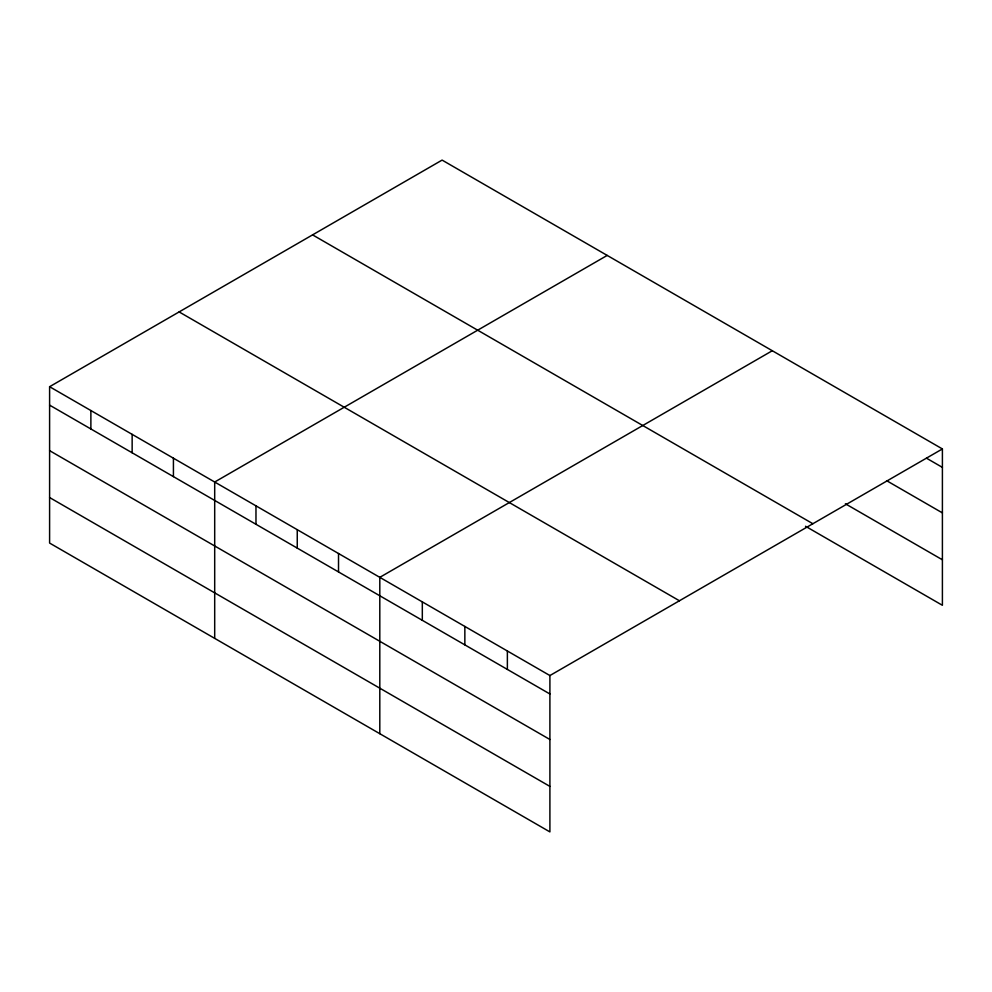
<?xml version="1.0" encoding="UTF-8"?>
<svg xmlns="http://www.w3.org/2000/svg" width="992" height="992" viewBox="0 0 992 992"><rect width="100%" height="100%" fill="white"/><g stroke="black" fill="none" stroke-linecap="round" stroke-linejoin="round"><path stroke-width="1.49" d="M49.6 386.706L549.903 675.552L549.903 831.904L49.6 543.058L49.6 386.706L442.097 160.096L942.4 448.942L942.4 605.294L805.516 526.268M607.203 255.415L214.694 482.025L214.694 638.377M772.297 350.734L379.8 577.344L379.8 733.696M549.903 675.552L942.4 448.942M926.454 458.168L942.4 467.381M886.588 480.661L942.4 512.889M845.382 503.775L942.4 559.786M312.579 234.881L812.87 523.726M179.13 311.922L679.421 600.768M49.6 405.133L549.903 693.978M49.6 450.653L549.903 739.499M49.6 497.538L549.903 786.396M507.371 651L507.371 669.426M464.851 626.448L464.851 644.874M422.319 601.896L422.319 620.322M338.52 553.511L338.52 571.938M297.253 529.678L297.253 548.117M255.973 505.858L255.973 524.284M173.426 458.192L173.426 476.619M132.147 434.36L132.147 452.798M90.88 410.527L90.88 428.966"/></g></svg>
